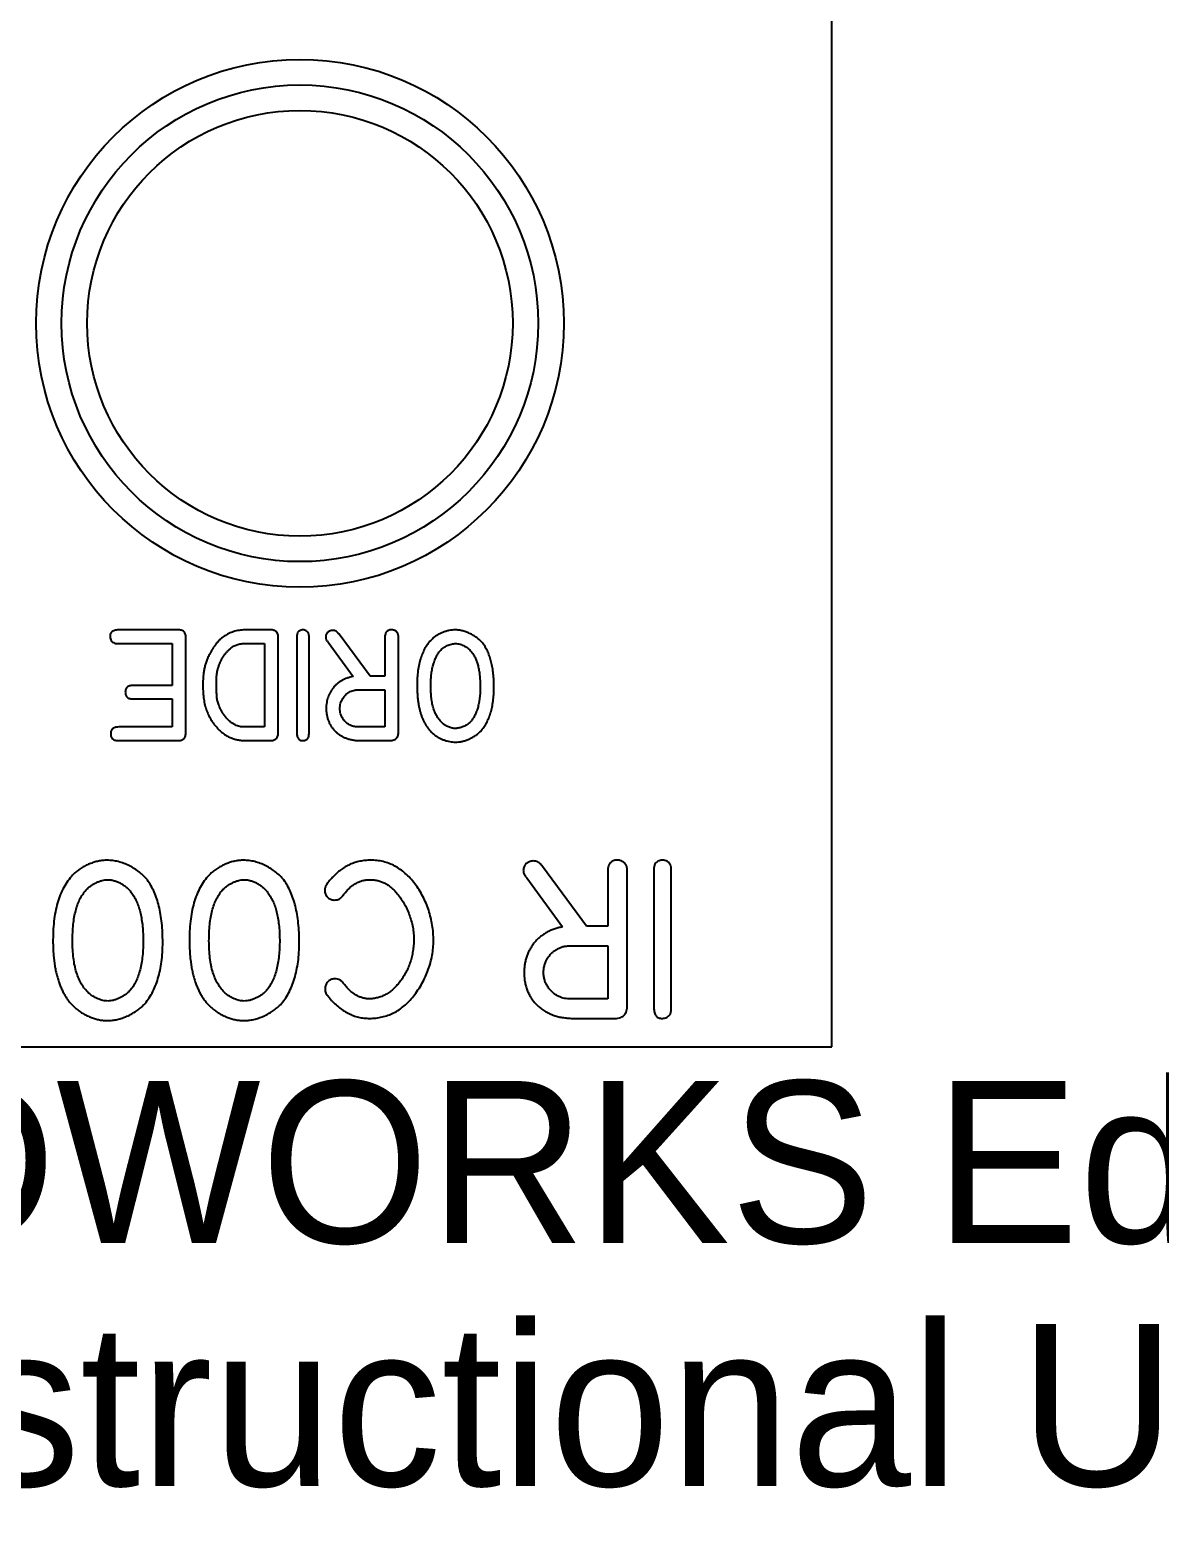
# Model space of a CAD drawing. Header units: inches. Extents: x -1.74 to 2.38, y -4.83 to 1.06.
# Drawn here: x -1.004 to 0.323, y -4.831 to -3.063 of the extents above; entities that cross this region are included whole.
import ezdxf

# ---------------------------------------------------------------- set-up
doc = ezdxf.new("R2010")
doc.units = ezdxf.units.IN
doc.header["$MEASUREMENT"] = 0
doc.styles.add('SLDTEXTSTYLE0', font='Arail.ttf')

msp = doc.modelspace()

# ---------------------------------------------------------------- linework, layer by layer
at = {"color": 1, "linetype": 'Continuous', "lineweight": 25}
for p, q in [((-0.0625, -4.2575), (-0.0625, 1.0625)), ((-0.8318, -3.7676), (-0.899, -3.7676)), ((-0.8216, -3.8873), (-0.8216, -3.7783)), ((-0.723, -3.7676), (-0.7506, -3.7676)), ((-0.713, -3.8876), (-0.713, -3.7794)), ((-0.691, -3.7766), (-0.691, -3.889)), ((-0.6768, -3.8884), (-0.6768, -3.7765)), ((-0.6543, -3.7822), (-0.625, -3.8225)), ((-0.6051, -3.8219), (-0.6415, -3.7727)), ((-0.5878, -3.7782), (-0.5878, -3.8219)), ((-0.5718, -3.8865), (-0.5718, -3.7789)), ((-0.9, -3.7837), (-0.8376, -3.7837)), ((-0.8376, -3.7837), (-0.8376, -3.8328)), ((-0.7506, -3.7837), (-0.729, -3.7837)), ((-0.729, -3.7837), (-0.729, -3.8817)), ((-0.8376, -3.8328), (-0.8818, -3.8328)), ((-0.5878, -3.8219), (-0.6051, -3.8219)), ((-0.8826, -3.8488), (-0.8376, -3.8488)), ((-0.8376, -3.8488), (-0.8376, -3.8817)), ((-0.6159, -3.838), (-0.5878, -3.838)), ((-0.5878, -3.838), (-0.5878, -3.8817)), ((-0.8376, -3.8817), (-0.899, -3.8817)), ((-0.729, -3.8817), (-0.7508, -3.8817)), ((-0.5878, -3.8817), (-0.6173, -3.8817)), ((-0.8998, -3.8977), (-0.8322, -3.8977)), ((-0.7502, -3.8977), (-0.7234, -3.8977)), ((-0.6167, -3.8977), (-0.5836, -3.8977)), ((-0.5048, -3.8995), (-0.5048, -3.8995)), ((-0.3506, -4.1158), (-0.4026, -4.0455)), ((-0.4209, -4.0591), (-0.3791, -4.1166)), ((-0.3259, -4.0533), (-0.3259, -4.1158)), ((-0.303, -4.208), (-0.303, -4.0544)), ((-0.2716, -4.0509), (-0.2716, -4.2116)), ((-0.2512, -4.2108), (-0.2512, -4.0509)), ((-0.3259, -4.1158), (-0.3506, -4.1158)), ((-0.366, -4.1387), (-0.3259, -4.1387)), ((-0.3259, -4.1387), (-0.3259, -4.2011)), ((-0.3259, -4.2011), (-0.368, -4.2011)), ((-0.6057, -4.224), (-0.6057, -4.224)), ((-0.3671, -4.224), (-0.3198, -4.224)), ((-0.9133, -4.2266), (-0.9133, -4.2266)), ((-0.7529, -4.2266), (-0.7529, -4.2266)), ((-1.2125, -4.2575), (-0.0625, -4.2575))]:
    msp.add_line(p, q, dxfattribs=at)
for radius in [0.31, 0.28, 0.25]:
    msp.add_circle((-0.6875, -3.4075), radius, dxfattribs=at)
for points, knots in [([(-0.899, -3.7676), (-0.9, -3.7676), (-0.9017, -3.7676), (-0.9042, -3.768), (-0.9062, -3.7685), (-0.9079, -3.7694), (-0.9092, -3.7706), (-0.9101, -3.772), (-0.9106, -3.7737), (-0.9106, -3.7749), (-0.9106, -3.7756)], [0, 0, 0, 0, 0.174573, 0.32497, 0.454688, 0.569092, 0.673273, 0.774858, 0.880749, 1, 1, 1, 1]), ([(-0.9106, -3.7756), (-0.9105, -3.7764), (-0.9103, -3.7781), (-0.9092, -3.7803), (-0.9075, -3.7821), (-0.9061, -3.7828), (-0.9053, -3.7831)], [0, 0, 0, 0, 0.269511, 0.509617, 0.744319, 1, 1, 1, 1]), ([(-0.8216, -3.7783), (-0.8215, -3.7773), (-0.8215, -3.7756), (-0.8218, -3.7733), (-0.8224, -3.7713), (-0.8235, -3.7697), (-0.825, -3.7687), (-0.8269, -3.768), (-0.8292, -3.7676), (-0.8309, -3.7676), (-0.8318, -3.7676)], [0, 0, 0, 0, 0.157549, 0.290229, 0.403641, 0.503585, 0.603169, 0.714666, 0.84627, 1, 1, 1, 1]), ([(-0.7506, -3.7676), (-0.7518, -3.7676), (-0.754, -3.7676), (-0.7574, -3.768), (-0.7606, -3.7684), (-0.7638, -3.7692), (-0.7668, -3.7701), (-0.7696, -3.7712), (-0.7724, -3.7726), (-0.7751, -3.7741), (-0.7776, -3.7758), (-0.7801, -3.7778), (-0.7824, -3.7801), (-0.7847, -3.7825), (-0.7869, -3.7852), (-0.7889, -3.7881), (-0.7909, -3.7912), (-0.7921, -3.7934), (-0.7927, -3.7945)], [0, 0, 0, 0, 0.065537, 0.128894, 0.190513, 0.250819, 0.31017, 0.368743, 0.426366, 0.484321, 0.542747, 0.602028, 0.662919, 0.725322, 0.790697, 0.857753, 0.927457, 1, 1, 1, 1]), ([(-0.713, -3.7794), (-0.7129, -3.7784), (-0.7129, -3.7765), (-0.7131, -3.7739), (-0.7137, -3.7718), (-0.7147, -3.7701), (-0.7162, -3.7689), (-0.718, -3.7681), (-0.7204, -3.7676), (-0.7221, -3.7676), (-0.723, -3.7676)], [0, 0, 0, 0, 0.165632, 0.307111, 0.42353, 0.521468, 0.616875, 0.724163, 0.850235, 1, 1, 1, 1]), ([(-0.6903, -3.7708), (-0.6904, -3.7712), (-0.6907, -3.7719), (-0.6909, -3.7731), (-0.691, -3.7747), (-0.691, -3.7759), (-0.691, -3.7766)], [0, 0, 0, 0, 0.195782, 0.389856, 0.639234, 1, 1, 1, 1]), ([(-0.684, -3.7676), (-0.6846, -3.7677), (-0.6859, -3.7678), (-0.6876, -3.7685), (-0.6892, -3.7694), (-0.6899, -3.7704), (-0.6903, -3.7708)], [0, 0, 0, 0, 0.254027, 0.515009, 0.769478, 1, 1, 1, 1]), ([(-0.6773, -3.7716), (-0.6776, -3.771), (-0.6783, -3.7699), (-0.68, -3.7687), (-0.6819, -3.7678), (-0.6833, -3.7677), (-0.684, -3.7676)], [0, 0, 0, 0, 0.232738, 0.4796882, 0.7405836, 1, 1, 1, 1]), ([(-0.6768, -3.7765), (-0.6768, -3.7759), (-0.6768, -3.7748), (-0.6768, -3.7734), (-0.677, -3.7724), (-0.6772, -3.7719), (-0.6773, -3.7716)], [0, 0, 0, 0, 0.403005, 0.651878, 0.824747, 1, 1, 1, 1]), ([(-0.649, -3.7683), (-0.6495, -3.7683), (-0.6506, -3.7684), (-0.6522, -3.7688), (-0.6536, -3.7695), (-0.6548, -3.7705), (-0.6559, -3.7716), (-0.6566, -3.773), (-0.6571, -3.7744), (-0.6572, -3.7755), (-0.6572, -3.776)], [0, 0, 0, 0, 0.135646, 0.261721, 0.384461, 0.506394, 0.629134, 0.747998, 0.871067, 1, 1, 1, 1]), ([(-0.6572, -3.776), (-0.6572, -3.7765), (-0.6571, -3.7774), (-0.6568, -3.7787), (-0.6561, -3.78), (-0.6554, -3.7809), (-0.6551, -3.7813)], [0, 0, 0, 0, 0.226314, 0.465329, 0.719634, 1, 1, 1, 1]), ([(-0.6551, -3.7813), (-0.6549, -3.7814), (-0.6546, -3.7817), (-0.6544, -3.7821), (-0.6543, -3.7822)], [0, 0, 0, 0, 0.599388, 1, 1, 1, 1]), ([(-0.6415, -3.7727), (-0.6418, -3.7723), (-0.6424, -3.7716), (-0.6433, -3.7706), (-0.6442, -3.7698), (-0.6453, -3.769), (-0.6469, -3.7684), (-0.6483, -3.7683), (-0.649, -3.7683)], [0, 0, 0, 0, 0.167316, 0.314257, 0.44369, 0.554631, 0.763519, 1, 1, 1, 1]), ([(-0.5799, -3.7676), (-0.5805, -3.7676), (-0.5817, -3.7676), (-0.5834, -3.7681), (-0.5848, -3.7689), (-0.586, -3.7701), (-0.5868, -3.7716), (-0.5875, -3.7735), (-0.5878, -3.7757), (-0.5878, -3.7773), (-0.5878, -3.7782)], [0, 0, 0, 0, 0.122837, 0.234702, 0.33802, 0.443195, 0.556426, 0.685775, 0.832502, 1, 1, 1, 1]), ([(-0.572, -3.7735), (-0.5721, -3.7731), (-0.5723, -3.7722), (-0.5729, -3.7711), (-0.5737, -3.7701), (-0.5747, -3.7692), (-0.5758, -3.7685), (-0.5771, -3.768), (-0.5785, -3.7677), (-0.5794, -3.7676), (-0.5799, -3.7676)], [0, 0, 0, 0, 0.123366, 0.242353, 0.362472, 0.483883, 0.610359, 0.735567, 0.865265, 1, 1, 1, 1]), ([(-0.5718, -3.7789), (-0.5718, -3.7782), (-0.5717, -3.7769), (-0.5718, -3.7753), (-0.5718, -3.7743), (-0.5719, -3.7738), (-0.572, -3.7735)], [0, 0, 0, 0, 0.430216, 0.695917, 0.868123, 1, 1, 1, 1]), ([(-0.5326, -3.7788), (-0.534, -3.7803), (-0.5368, -3.7833), (-0.5403, -3.7886), (-0.5433, -3.7945), (-0.5457, -3.8011), (-0.5476, -3.8082), (-0.5489, -3.816), (-0.5497, -3.8243), (-0.5498, -3.8301), (-0.5498, -3.8331)], [0, 0, 0, 0, 0.104917, 0.212948, 0.325254, 0.443443, 0.569143, 0.703178, 0.846557, 1, 1, 1, 1]), ([(-0.5052, -3.7676), (-0.5064, -3.7677), (-0.5088, -3.7678), (-0.5124, -3.7684), (-0.5161, -3.7693), (-0.5197, -3.7706), (-0.5233, -3.7722), (-0.5266, -3.7741), (-0.5297, -3.7763), (-0.5316, -3.7779), (-0.5326, -3.7788)], [0, 0, 0, 0, 0.1190169, 0.2401863, 0.3647236, 0.492817, 0.6221609, 0.7482618, 0.8746122, 1, 1, 1, 1]), ([(-0.4722, -3.7839), (-0.4732, -3.7827), (-0.4752, -3.7804), (-0.4788, -3.7774), (-0.4827, -3.7746), (-0.487, -3.7722), (-0.4915, -3.7702), (-0.496, -3.7688), (-0.5006, -3.7679), (-0.5037, -3.7677), (-0.5052, -3.7676)], [0, 0, 0, 0, 0.121092, 0.243919, 0.369915, 0.501016, 0.631465, 0.757614, 0.879349, 1, 1, 1, 1]), ([(-0.9053, -3.7831), (-0.905, -3.7832), (-0.9044, -3.7835), (-0.9033, -3.7837), (-0.9018, -3.7837), (-0.9007, -3.7837), (-0.9, -3.7837)], [0, 0, 0, 0, 0.185122, 0.36714, 0.620416, 1, 1, 1, 1]), ([(-0.7927, -3.7945), (-0.7935, -3.7959), (-0.7951, -3.7988), (-0.7969, -3.8033), (-0.7985, -3.8077), (-0.7996, -3.8122), (-0.8005, -3.8169), (-0.8011, -3.822), (-0.8014, -3.8275), (-0.8014, -3.8314), (-0.8014, -3.8334)], [0, 0, 0, 0, 0.122914, 0.242316, 0.358054, 0.471139, 0.588026, 0.714383, 0.852054, 1, 1, 1, 1]), ([(-0.7842, -3.8153), (-0.7839, -3.814), (-0.7833, -3.8115), (-0.7819, -3.8079), (-0.7804, -3.8043), (-0.7787, -3.801), (-0.7767, -3.7978), (-0.7745, -3.7949), (-0.7721, -3.7922), (-0.7703, -3.7906), (-0.7695, -3.7898)], [0, 0, 0, 0, 0.131076, 0.260457, 0.387849, 0.515049, 0.639819, 0.762628, 0.881718, 1, 1, 1, 1]), ([(-0.7695, -3.7898), (-0.7688, -3.7893), (-0.7676, -3.7882), (-0.7657, -3.7869), (-0.7636, -3.7858), (-0.7615, -3.785), (-0.7591, -3.7844), (-0.7565, -3.7839), (-0.7537, -3.7837), (-0.7517, -3.7837), (-0.7506, -3.7837)], [0, 0, 0, 0, 0.120567, 0.236688, 0.349281, 0.461125, 0.577512, 0.706025, 0.846945, 1, 1, 1, 1]), ([(-0.5337, -3.8341), (-0.5337, -3.8317), (-0.5336, -3.8272), (-0.5332, -3.8206), (-0.5323, -3.8146), (-0.5312, -3.8092), (-0.5296, -3.8042), (-0.5277, -3.7998), (-0.5255, -3.7958), (-0.5237, -3.7934), (-0.5228, -3.7923)], [0, 0, 0, 0, 0.161185, 0.309885, 0.446706, 0.572256, 0.688604, 0.79819, 0.901391, 1, 1, 1, 1]), ([(-0.5228, -3.7923), (-0.5222, -3.7917), (-0.521, -3.7904), (-0.5189, -3.7888), (-0.5168, -3.7873), (-0.5144, -3.7861), (-0.512, -3.785), (-0.5096, -3.7843), (-0.5072, -3.7838), (-0.5056, -3.7837), (-0.5048, -3.7837)], [0, 0, 0, 0, 0.125943, 0.253592, 0.381875, 0.513444, 0.642703, 0.765426, 0.885106, 1, 1, 1, 1]), ([(-0.5048, -3.7837), (-0.5039, -3.7837), (-0.502, -3.7838), (-0.4993, -3.7844), (-0.4966, -3.7854), (-0.494, -3.7867), (-0.4914, -3.7883), (-0.489, -3.7902), (-0.4869, -3.7923), (-0.4856, -3.7939), (-0.485, -3.7947)], [0, 0, 0, 0, 0.116371, 0.233648, 0.355137, 0.482644, 0.612358, 0.740459, 0.869445, 1, 1, 1, 1]), ([(-0.485, -3.7947), (-0.4842, -3.7958), (-0.4826, -3.7982), (-0.4807, -3.8022), (-0.4791, -3.8065), (-0.4778, -3.8113), (-0.4768, -3.8165), (-0.4761, -3.8222), (-0.4757, -3.8284), (-0.4756, -3.8326), (-0.4756, -3.8349)], [0, 0, 0, 0, 0.100096, 0.204761, 0.314883, 0.431713, 0.556714, 0.693411, 0.840791, 1, 1, 1, 1]), ([(-0.4595, -3.8353), (-0.4596, -3.8326), (-0.4596, -3.8272), (-0.4602, -3.8195), (-0.4612, -3.8123), (-0.4625, -3.8056), (-0.4644, -3.7994), (-0.4665, -3.7937), (-0.4691, -3.7885), (-0.4712, -3.7854), (-0.4722, -3.7839)], [0, 0, 0, 0, 0.1531172, 0.297146, 0.4320185, 0.5592173, 0.6787301, 0.7909719, 0.8980083, 1, 1, 1, 1]), ([(-0.7854, -3.8296), (-0.7854, -3.8286), (-0.7854, -3.8268), (-0.7854, -3.8243), (-0.7853, -3.8223), (-0.7852, -3.8203), (-0.7849, -3.818), (-0.7845, -3.8162), (-0.7842, -3.8153)], [0, 0, 0, 0, 0.2075484, 0.3818107, 0.5169697, 0.6189552, 0.7967351, 1, 1, 1, 1]), ([(-0.8818, -3.8328), (-0.8827, -3.8328), (-0.8843, -3.8328), (-0.8866, -3.8331), (-0.8885, -3.8337), (-0.8901, -3.8346), (-0.8913, -3.8357), (-0.8921, -3.8372), (-0.8926, -3.8389), (-0.8926, -3.8401), (-0.8926, -3.8407)], [0, 0, 0, 0, 0.1700736, 0.3163407, 0.4431208, 0.5561968, 0.661047, 0.7652722, 0.8754059, 1, 1, 1, 1]), ([(-0.8014, -3.8334), (-0.8014, -3.8361), (-0.8013, -3.8413), (-0.8005, -3.8488), (-0.7992, -3.8559), (-0.7972, -3.8624), (-0.7946, -3.8685), (-0.7914, -3.8742), (-0.7876, -3.8797), (-0.7845, -3.8829), (-0.783, -3.8845)], [0, 0, 0, 0, 0.144255, 0.279624, 0.407417, 0.528415, 0.645397, 0.762052, 0.879968, 1, 1, 1, 1]), ([(-0.7822, -3.8571), (-0.7826, -3.8563), (-0.7833, -3.8546), (-0.784, -3.8521), (-0.7847, -3.8497), (-0.785, -3.8477), (-0.7851, -3.846), (-0.7852, -3.8445), (-0.7853, -3.8427), (-0.7853, -3.8406), (-0.7854, -3.8382), (-0.7854, -3.8356), (-0.7854, -3.8327), (-0.7854, -3.8307), (-0.7854, -3.8296)], [0, 0, 0, 0, 0.099136, 0.193652, 0.281365, 0.36547, 0.411235, 0.466023, 0.530927, 0.604906, 0.688993, 0.783209, 0.886537, 1, 1, 1, 1]), ([(-0.625, -3.8225), (-0.6262, -3.8227), (-0.6285, -3.8232), (-0.6319, -3.8243), (-0.635, -3.8255), (-0.638, -3.827), (-0.6408, -3.8287), (-0.6434, -3.8307), (-0.6458, -3.8329), (-0.648, -3.8353), (-0.65, -3.8379), (-0.6517, -3.8406), (-0.6532, -3.8436), (-0.6544, -3.8466), (-0.6554, -3.8498), (-0.6561, -3.8532), (-0.6565, -3.8567), (-0.6566, -3.859), (-0.6566, -3.8602)], [0, 0, 0, 0, 0.067307, 0.132242, 0.195089, 0.256291, 0.317049, 0.37758, 0.437947, 0.499058, 0.559905, 0.6205, 0.681231, 0.741734, 0.803845, 0.867333, 0.932553, 1, 1, 1, 1]), ([(-0.5498, -3.8331), (-0.5498, -3.8348), (-0.5498, -3.838), (-0.5495, -3.8428), (-0.5492, -3.8474), (-0.5487, -3.8518), (-0.548, -3.856), (-0.5472, -3.86), (-0.5463, -3.8639), (-0.5451, -3.8675), (-0.5439, -3.871), (-0.5424, -3.8743), (-0.5409, -3.8774), (-0.5391, -3.8802), (-0.5372, -3.883), (-0.5352, -3.8855), (-0.533, -3.8878), (-0.5314, -3.8892), (-0.5306, -3.8899)], [0, 0, 0, 0, 0.080431, 0.157744, 0.231975, 0.303788, 0.372682, 0.438911, 0.50297, 0.564688, 0.624109, 0.681595, 0.737386, 0.791932, 0.845168, 0.897479, 0.948881, 1, 1, 1, 1]), ([(-0.5204, -3.8769), (-0.5215, -3.8758), (-0.5237, -3.8735), (-0.5264, -3.8695), (-0.5287, -3.8649), (-0.5306, -3.8598), (-0.5321, -3.8542), (-0.533, -3.848), (-0.5337, -3.8412), (-0.5337, -3.8365), (-0.5337, -3.8341)], [0, 0, 0, 0, 0.100871, 0.205152, 0.314772, 0.432547, 0.558901, 0.694635, 0.841464, 1, 1, 1, 1]), ([(-0.4756, -3.8349), (-0.4756, -3.8371), (-0.4757, -3.8415), (-0.4763, -3.8478), (-0.4772, -3.8537), (-0.4785, -3.8591), (-0.4801, -3.8641), (-0.4821, -3.8685), (-0.4844, -3.8723), (-0.4862, -3.8745), (-0.4872, -3.8755)], [0, 0, 0, 0, 0.156015, 0.302721, 0.440716, 0.570083, 0.690884, 0.801727, 0.904106, 1, 1, 1, 1]), ([(-0.475, -3.8865), (-0.4738, -3.885), (-0.4713, -3.882), (-0.4682, -3.8769), (-0.4655, -3.8712), (-0.4633, -3.8649), (-0.4616, -3.8582), (-0.4604, -3.851), (-0.4597, -3.8433), (-0.4596, -3.838), (-0.4595, -3.8353)], [0, 0, 0, 0, 0.105705, 0.215134, 0.329018, 0.449631, 0.576639, 0.710541, 0.851416, 1, 1, 1, 1]), ([(-0.8926, -3.8407), (-0.8926, -3.8414), (-0.8926, -3.8426), (-0.8921, -3.8443), (-0.8913, -3.8458), (-0.8902, -3.847), (-0.8887, -3.8479), (-0.887, -3.8485), (-0.8849, -3.8488), (-0.8834, -3.8488), (-0.8826, -3.8488)], [0, 0, 0, 0, 0.131943, 0.2486429, 0.3571211, 0.4637699, 0.5760776, 0.6998693, 0.8395407, 1, 1, 1, 1]), ([(-0.6405, -3.86), (-0.6405, -3.859), (-0.6404, -3.8569), (-0.6398, -3.8539), (-0.6387, -3.851), (-0.6373, -3.8483), (-0.6355, -3.8458), (-0.6335, -3.8436), (-0.6311, -3.8417), (-0.6293, -3.8407), (-0.6284, -3.8402)], [0, 0, 0, 0, 0.129766, 0.254879, 0.378796, 0.503888, 0.628963, 0.751585, 0.874137, 1, 1, 1, 1]), ([(-0.6284, -3.8402), (-0.6276, -3.8398), (-0.626, -3.839), (-0.6237, -3.8385), (-0.6217, -3.8382), (-0.62, -3.838), (-0.618, -3.838), (-0.6166, -3.838), (-0.6159, -3.838)], [0, 0, 0, 0, 0.211517, 0.424706, 0.540005, 0.674698, 0.828583, 1, 1, 1, 1]), ([(-0.7636, -3.8793), (-0.7645, -3.8788), (-0.7665, -3.8778), (-0.7692, -3.8757), (-0.7718, -3.8733), (-0.7743, -3.8706), (-0.7767, -3.8675), (-0.7788, -3.8643), (-0.7807, -3.8608), (-0.7817, -3.8584), (-0.7822, -3.8571)], [0, 0, 0, 0, 0.108815, 0.223046, 0.34223, 0.469524, 0.599834, 0.731986, 0.864687, 1, 1, 1, 1]), ([(-0.6566, -3.8602), (-0.6566, -3.8616), (-0.6564, -3.8643), (-0.6559, -3.8682), (-0.655, -3.8719), (-0.6537, -3.8754), (-0.6522, -3.8787), (-0.6502, -3.8818), (-0.648, -3.8846), (-0.6454, -3.8873), (-0.6426, -3.8897), (-0.6395, -3.8918), (-0.6362, -3.8936), (-0.6327, -3.895), (-0.629, -3.8962), (-0.6251, -3.897), (-0.621, -3.8976), (-0.6181, -3.8977), (-0.6167, -3.8977)], [0, 0, 0, 0, 0.066973, 0.130798, 0.192516, 0.252737, 0.311919, 0.370508, 0.42962, 0.489933, 0.550435, 0.610788, 0.671641, 0.733202, 0.796041, 0.861499, 0.929372, 1, 1, 1, 1]), ([(-0.6278, -3.8798), (-0.6288, -3.8794), (-0.6306, -3.8784), (-0.633, -3.8766), (-0.6352, -3.8744), (-0.6371, -3.8719), (-0.6386, -3.8692), (-0.6397, -3.8662), (-0.6404, -3.8632), (-0.6405, -3.8611), (-0.6405, -3.86)], [0, 0, 0, 0, 0.1259376, 0.2487599, 0.3728283, 0.4981563, 0.6240939, 0.747043, 0.871982, 1, 1, 1, 1]), ([(-0.899, -3.8817), (-0.8999, -3.8817), (-0.9015, -3.8817), (-0.9037, -3.882), (-0.9056, -3.8826), (-0.9072, -3.8835), (-0.9084, -3.8847), (-0.9093, -3.8862), (-0.9098, -3.8879), (-0.9098, -3.8892), (-0.9098, -3.8898)], [0, 0, 0, 0, 0.1670239, 0.3111377, 0.4379273, 0.5498278, 0.6567963, 0.7621378, 0.8740382, 1, 1, 1, 1]), ([(-0.8322, -3.8977), (-0.8313, -3.8977), (-0.8296, -3.8977), (-0.8272, -3.8974), (-0.8253, -3.8967), (-0.8237, -3.8957), (-0.8226, -3.8941), (-0.8219, -3.8922), (-0.8215, -3.8899), (-0.8216, -3.8882), (-0.8216, -3.8873)], [0, 0, 0, 0, 0.1571322, 0.2896765, 0.4038427, 0.5035031, 0.6028047, 0.7154766, 0.8467069, 1, 1, 1, 1]), ([(-0.783, -3.8845), (-0.7819, -3.8856), (-0.7797, -3.8877), (-0.7761, -3.8904), (-0.7723, -3.8927), (-0.7683, -3.8946), (-0.764, -3.896), (-0.7596, -3.897), (-0.755, -3.8976), (-0.7518, -3.8977), (-0.7502, -3.8977)], [0, 0, 0, 0, 0.1272134, 0.2506404, 0.3724946, 0.493323, 0.6158834, 0.7397194, 0.8676189, 1, 1, 1, 1]), ([(-0.7508, -3.8817), (-0.7515, -3.8817), (-0.7529, -3.8817), (-0.7549, -3.8816), (-0.7566, -3.8815), (-0.7586, -3.8812), (-0.761, -3.8806), (-0.7627, -3.8797), (-0.7636, -3.8793)], [0, 0, 0, 0, 0.167038, 0.313531, 0.445257, 0.560315, 0.776449, 1, 1, 1, 1]), ([(-0.7234, -3.8977), (-0.7226, -3.8977), (-0.721, -3.8977), (-0.7187, -3.8973), (-0.7168, -3.8965), (-0.7153, -3.8954), (-0.7141, -3.8939), (-0.7133, -3.8921), (-0.7129, -3.8899), (-0.7129, -3.8884), (-0.713, -3.8876)], [0, 0, 0, 0, 0.149708, 0.2823471, 0.3998826, 0.5084262, 0.6166612, 0.7302636, 0.8563496, 1, 1, 1, 1]), ([(-0.691, -3.889), (-0.691, -3.8897), (-0.691, -3.891), (-0.6906, -3.8928), (-0.6901, -3.8944), (-0.6893, -3.8956), (-0.6883, -3.8966), (-0.687, -3.8973), (-0.6856, -3.8977), (-0.6845, -3.8977), (-0.684, -3.8977)], [0, 0, 0, 0, 0.162458, 0.305977, 0.430072, 0.545023, 0.649455, 0.757993, 0.87186, 1, 1, 1, 1]), ([(-0.6777, -3.8945), (-0.6775, -3.8942), (-0.6772, -3.8935), (-0.6769, -3.8923), (-0.6768, -3.8906), (-0.6768, -3.8892), (-0.6768, -3.8884)], [0, 0, 0, 0, 0.17074, 0.353681, 0.613671, 1, 1, 1, 1]), ([(-0.6173, -3.8817), (-0.6184, -3.8816), (-0.6205, -3.8816), (-0.6233, -3.8814), (-0.6257, -3.8808), (-0.6271, -3.8802), (-0.6278, -3.8798)], [0, 0, 0, 0, 0.316721, 0.566805, 0.782691, 1, 1, 1, 1]), ([(-0.5836, -3.8977), (-0.5826, -3.8977), (-0.5808, -3.8978), (-0.5782, -3.8973), (-0.576, -3.8965), (-0.5743, -3.8953), (-0.573, -3.8936), (-0.5721, -3.8915), (-0.5717, -3.8891), (-0.5717, -3.8874), (-0.5718, -3.8865)], [0, 0, 0, 0, 0.152563, 0.285872, 0.403042, 0.511865, 0.618926, 0.7312, 0.856993, 1, 1, 1, 1]), ([(-0.5048, -3.8835), (-0.5054, -3.8834), (-0.5068, -3.8834), (-0.5088, -3.883), (-0.5109, -3.8824), (-0.5137, -3.8814), (-0.517, -3.8797), (-0.5193, -3.8778), (-0.5204, -3.8769)], [0.0003825, 0.0003825, 0.0003825, 0.0003825, 0.1152659, 0.2343175, 0.3582089, 0.4887804, 0.7484984, 1, 1, 1, 1]), ([(-0.4872, -3.8755), (-0.4877, -3.8761), (-0.4889, -3.8772), (-0.4909, -3.8787), (-0.4931, -3.8801), (-0.4954, -3.8812), (-0.4978, -3.8822), (-0.5002, -3.8829), (-0.5025, -3.8833), (-0.504, -3.8834), (-0.5048, -3.8835)], [0, 0, 0, 0, 0.1233718, 0.2488697, 0.3785628, 0.5115228, 0.6437045, 0.7676051, 0.8867564, 0.9996268, 0.9996268, 0.9996268, 0.9996268]), ([(-0.5048, -3.8995), (-0.5035, -3.8995), (-0.5008, -3.8994), (-0.4968, -3.8987), (-0.4929, -3.8975), (-0.4889, -3.896), (-0.4851, -3.8941), (-0.4814, -3.8919), (-0.4781, -3.8894), (-0.476, -3.8874), (-0.475, -3.8865)], [0, 0, 0, 0, 0.1180931, 0.2389474, 0.3628307, 0.4912953, 0.6214284, 0.7489627, 0.8747164, 1, 1, 1, 1]), ([(-0.9098, -3.8898), (-0.9098, -3.8904), (-0.9098, -3.8916), (-0.9093, -3.8933), (-0.9085, -3.8947), (-0.9074, -3.8959), (-0.9059, -3.8967), (-0.9042, -3.8974), (-0.9021, -3.8977), (-0.9006, -3.8977), (-0.8998, -3.8977)], [0, 0, 0, 0, 0.1279892, 0.244452, 0.351055, 0.4591935, 0.5704066, 0.6959275, 0.8372188, 1, 1, 1, 1]), ([(-0.684, -3.8977), (-0.6834, -3.8977), (-0.6822, -3.8976), (-0.6805, -3.8969), (-0.6789, -3.8959), (-0.6781, -3.895), (-0.6777, -3.8945)], [0, 0, 0, 0, 0.252822, 0.495908, 0.737887, 1, 1, 1, 1]), ([(-0.5306, -3.8899), (-0.5297, -3.8907), (-0.5278, -3.8921), (-0.5247, -3.894), (-0.5215, -3.8957), (-0.5182, -3.897), (-0.5149, -3.8981), (-0.5115, -3.8989), (-0.5081, -3.8994), (-0.5059, -3.8995), (-0.5048, -3.8995)], [0, 0, 0, 0, 0.128897, 0.256024, 0.383031, 0.510763, 0.636864, 0.759967, 0.880017, 1, 1, 1, 1]), ([(-0.9138, -4.0382), (-0.9156, -4.0382), (-0.919, -4.0384), (-0.9242, -4.0392), (-0.9294, -4.0406), (-0.9346, -4.0424), (-0.9397, -4.0447), (-0.9444, -4.0475), (-0.9489, -4.0505), (-0.9516, -4.0529), (-0.953, -4.0541)], [0, 0, 0, 0, 0.119017, 0.240186, 0.364724, 0.492817, 0.622161, 0.748262, 0.874612, 1, 1, 1, 1]), ([(-0.8667, -4.0614), (-0.8682, -4.0598), (-0.871, -4.0565), (-0.8761, -4.0521), (-0.8817, -4.0482), (-0.8878, -4.0447), (-0.8942, -4.0419), (-0.9008, -4.0398), (-0.9073, -4.0385), (-0.9117, -4.0383), (-0.9138, -4.0382)], [0, 0, 0, 0, 0.121092, 0.243919, 0.369915, 0.501016, 0.631465, 0.757614, 0.879349, 1, 1, 1, 1]), ([(-0.7535, -4.0382), (-0.7552, -4.0382), (-0.7587, -4.0384), (-0.7639, -4.0392), (-0.7691, -4.0406), (-0.7743, -4.0424), (-0.7793, -4.0447), (-0.7841, -4.0475), (-0.7886, -4.0505), (-0.7913, -4.0529), (-0.7927, -4.0541)], [0, 0, 0, 0, 0.119017, 0.240186, 0.364724, 0.492817, 0.622161, 0.748262, 0.874612, 1, 1, 1, 1]), ([(-0.7064, -4.0614), (-0.7078, -4.0598), (-0.7107, -4.0565), (-0.7158, -4.0521), (-0.7214, -4.0482), (-0.7275, -4.0447), (-0.7339, -4.0419), (-0.7404, -4.0398), (-0.747, -4.0385), (-0.7513, -4.0383), (-0.7535, -4.0382)], [0, 0, 0, 0, 0.121092, 0.243919, 0.369915, 0.501016, 0.631465, 0.757614, 0.879349, 1, 1, 1, 1]), ([(-0.6044, -4.0382), (-0.6065, -4.0382), (-0.6108, -4.0384), (-0.617, -4.0394), (-0.623, -4.0409), (-0.6288, -4.0432), (-0.6343, -4.046), (-0.6396, -4.0496), (-0.6446, -4.0537), (-0.6477, -4.0568), (-0.6493, -4.0584)], [0, 0, 0, 0, 0.126861, 0.251018, 0.372938, 0.493501, 0.616055, 0.740221, 0.867619, 1, 1, 1, 1]), ([(-0.5524, -4.0659), (-0.5542, -4.0637), (-0.5577, -4.0594), (-0.5635, -4.0537), (-0.5696, -4.0489), (-0.5759, -4.0449), (-0.5827, -4.0419), (-0.5896, -4.0397), (-0.5969, -4.0384), (-0.6019, -4.0382), (-0.6044, -4.0382)], [0, 0, 0, 0, 0.13924, 0.271457, 0.397548, 0.519474, 0.638345, 0.75745, 0.876936, 1, 1, 1, 1]), ([(-0.4133, -4.0391), (-0.4141, -4.0392), (-0.4157, -4.0393), (-0.4179, -4.0399), (-0.4199, -4.0409), (-0.4216, -4.0422), (-0.4231, -4.0439), (-0.4242, -4.0458), (-0.4249, -4.0479), (-0.425, -4.0494), (-0.425, -4.0502)], [0, 0, 0, 0, 0.135646, 0.261721, 0.384461, 0.506394, 0.629134, 0.747998, 0.871067, 1, 1, 1, 1]), ([(-0.4026, -4.0455), (-0.403, -4.0449), (-0.4039, -4.0438), (-0.4052, -4.0424), (-0.4064, -4.0413), (-0.408, -4.0401), (-0.4103, -4.0392), (-0.4122, -4.0392), (-0.4133, -4.0391)], [0, 0, 0, 0, 0.167316, 0.314257, 0.44369, 0.554631, 0.763519, 1, 1, 1, 1]), ([(-0.3146, -4.0382), (-0.3155, -4.0382), (-0.3172, -4.0382), (-0.3196, -4.0388), (-0.3216, -4.04), (-0.3233, -4.0417), (-0.3245, -4.0439), (-0.3254, -4.0466), (-0.3258, -4.0498), (-0.3259, -4.0521), (-0.3259, -4.0533)], [0, 0, 0, 0, 0.122837, 0.234702, 0.33802, 0.443195, 0.556426, 0.685775, 0.832502, 1, 1, 1, 1]), ([(-0.3032, -4.0466), (-0.3034, -4.046), (-0.3037, -4.0448), (-0.3046, -4.0432), (-0.3057, -4.0417), (-0.3072, -4.0405), (-0.3088, -4.0395), (-0.3106, -4.0387), (-0.3126, -4.0383), (-0.3139, -4.0382), (-0.3146, -4.0382)], [0, 0, 0, 0, 0.123366, 0.242353, 0.362472, 0.483883, 0.610359, 0.735567, 0.865265, 1, 1, 1, 1]), ([(-0.303, -4.0544), (-0.303, -4.0532), (-0.3029, -4.0514), (-0.303, -4.0492), (-0.303, -4.0477), (-0.3032, -4.047), (-0.3032, -4.0466)], [0, 0, 0, 0, 0.4302159, 0.6959168, 0.8681232, 1, 1, 1, 1]), ([(-0.2706, -4.0428), (-0.2707, -4.0433), (-0.2711, -4.0443), (-0.2715, -4.046), (-0.2716, -4.0483), (-0.2716, -4.0499), (-0.2716, -4.0509)], [0, 0, 0, 0, 0.1957816, 0.3898565, 0.6392336, 1, 1, 1, 1]), ([(-0.2616, -4.0382), (-0.2625, -4.0382), (-0.2643, -4.0384), (-0.2668, -4.0394), (-0.269, -4.0408), (-0.2701, -4.0421), (-0.2706, -4.0428)], [0, 0, 0, 0, 0.254027, 0.515009, 0.769478, 1, 1, 1, 1]), ([(-0.252, -4.0439), (-0.2525, -4.0431), (-0.2534, -4.0414), (-0.2558, -4.0397), (-0.2585, -4.0384), (-0.2606, -4.0383), (-0.2616, -4.0382)], [0, 0, 0, 0, 0.232738, 0.479688, 0.740584, 1, 1, 1, 1]), ([(-0.2512, -4.0509), (-0.2513, -4.05), (-0.2513, -4.0484), (-0.2513, -4.0464), (-0.2516, -4.045), (-0.2519, -4.0443), (-0.252, -4.0439)], [0, 0, 0, 0, 0.403005, 0.651878, 0.824747, 1, 1, 1, 1]), ([(-0.953, -4.0541), (-0.955, -4.0563), (-0.959, -4.0606), (-0.964, -4.0682), (-0.9683, -4.0766), (-0.9717, -4.086), (-0.9744, -4.0961), (-0.9763, -4.1072), (-0.9774, -4.1192), (-0.9775, -4.1274), (-0.9776, -4.1317)], [0, 0, 0, 0, 0.104917, 0.212948, 0.325254, 0.443443, 0.569143, 0.703178, 0.846557, 1, 1, 1, 1]), ([(-0.939, -4.0734), (-0.9382, -4.0726), (-0.9364, -4.0708), (-0.9335, -4.0685), (-0.9304, -4.0663), (-0.927, -4.0646), (-0.9236, -4.063), (-0.9201, -4.062), (-0.9167, -4.0613), (-0.9144, -4.0612), (-0.9133, -4.0611)], [0, 0, 0, 0, 0.125943, 0.253592, 0.381875, 0.513444, 0.642703, 0.765426, 0.885106, 1, 1, 1, 1]), ([(-0.9133, -4.0611), (-0.912, -4.0612), (-0.9094, -4.0613), (-0.9055, -4.0622), (-0.9016, -4.0635), (-0.8978, -4.0654), (-0.8942, -4.0677), (-0.8908, -4.0704), (-0.8877, -4.0734), (-0.8859, -4.0757), (-0.885, -4.0768)], [0, 0, 0, 0, 0.1163714, 0.2336485, 0.3551366, 0.4826437, 0.6123577, 0.7404586, 0.8694449, 1, 1, 1, 1]), ([(-0.8486, -4.1349), (-0.8487, -4.1309), (-0.8488, -4.1233), (-0.8496, -4.1123), (-0.851, -4.102), (-0.8529, -4.0924), (-0.8555, -4.0836), (-0.8586, -4.0755), (-0.8623, -4.068), (-0.8653, -4.0636), (-0.8667, -4.0614)], [0, 0, 0, 0, 0.1531172, 0.297146, 0.4320185, 0.5592173, 0.6787301, 0.7909719, 0.8980083, 1, 1, 1, 1]), ([(-0.7927, -4.0541), (-0.7946, -4.0563), (-0.7987, -4.0606), (-0.8037, -4.0682), (-0.808, -4.0766), (-0.8114, -4.086), (-0.8141, -4.0961), (-0.8159, -4.1072), (-0.8171, -4.1192), (-0.8172, -4.1274), (-0.8173, -4.1317)], [0, 0, 0, 0, 0.104917, 0.212948, 0.325254, 0.443443, 0.569143, 0.703178, 0.846557, 1, 1, 1, 1]), ([(-0.7787, -4.0734), (-0.7778, -4.0726), (-0.7761, -4.0708), (-0.7732, -4.0685), (-0.77, -4.0663), (-0.7667, -4.0646), (-0.7632, -4.063), (-0.7598, -4.062), (-0.7564, -4.0613), (-0.7541, -4.0612), (-0.7529, -4.0611)], [0, 0, 0, 0, 0.125943, 0.253592, 0.381875, 0.513444, 0.642703, 0.765426, 0.885106, 1, 1, 1, 1]), ([(-0.7529, -4.0611), (-0.7516, -4.0612), (-0.749, -4.0613), (-0.7452, -4.0622), (-0.7413, -4.0635), (-0.7375, -4.0654), (-0.7338, -4.0677), (-0.7305, -4.0704), (-0.7274, -4.0734), (-0.7256, -4.0757), (-0.7247, -4.0768)], [0, 0, 0, 0, 0.1163714, 0.2336485, 0.3551366, 0.4826437, 0.6123577, 0.7404586, 0.8694449, 1, 1, 1, 1]), ([(-0.6883, -4.1349), (-0.6883, -4.1309), (-0.6884, -4.1233), (-0.6893, -4.1123), (-0.6907, -4.102), (-0.6926, -4.0924), (-0.6952, -4.0836), (-0.6983, -4.0755), (-0.7019, -4.068), (-0.7049, -4.0636), (-0.7064, -4.0614)], [0, 0, 0, 0, 0.1531172, 0.297146, 0.4320185, 0.5592173, 0.6787301, 0.7909719, 0.8980083, 1, 1, 1, 1]), ([(-0.6493, -4.0584), (-0.6501, -4.0592), (-0.6516, -4.0609), (-0.6536, -4.0632), (-0.6552, -4.0652), (-0.6567, -4.0675), (-0.658, -4.0701), (-0.6582, -4.0722), (-0.6583, -4.0732)], [0, 0, 0, 0, 0.2003381, 0.3718811, 0.5184032, 0.6386675, 0.8337768, 1, 1, 1, 1]), ([(-0.6367, -4.0793), (-0.6356, -4.0779), (-0.6333, -4.0751), (-0.6297, -4.0713), (-0.6259, -4.0681), (-0.6221, -4.0655), (-0.6181, -4.0635), (-0.6141, -4.0621), (-0.6099, -4.0612), (-0.6071, -4.0611), (-0.6057, -4.0611)], [0, 0, 0, 0, 0.149797, 0.2897319, 0.4216727, 0.5440276, 0.6615327, 0.7760905, 0.8874187, 1, 1, 1, 1]), ([(-0.6057, -4.0611), (-0.6042, -4.0612), (-0.6012, -4.0612), (-0.5968, -4.0619), (-0.5926, -4.0631), (-0.5885, -4.0648), (-0.5846, -4.067), (-0.5808, -4.0697), (-0.5772, -4.0729), (-0.575, -4.0753), (-0.5739, -4.0766)], [0, 0, 0, 0, 0.123723, 0.244377, 0.364591, 0.483864, 0.60638, 0.731979, 0.862579, 1, 1, 1, 1]), ([(-0.425, -4.0502), (-0.425, -4.0508), (-0.4249, -4.0521), (-0.4244, -4.054), (-0.4234, -4.0559), (-0.4225, -4.0571), (-0.422, -4.0577)], [0, 0, 0, 0, 0.2263142, 0.4653287, 0.7196343, 1, 1, 1, 1]), ([(-0.422, -4.0577), (-0.4217, -4.0579), (-0.4213, -4.0583), (-0.421, -4.0589), (-0.4209, -4.0591)], [0, 0, 0, 0, 0.599388, 1, 1, 1, 1]), ([(-0.9547, -4.1331), (-0.9546, -4.1297), (-0.9545, -4.1232), (-0.9539, -4.1139), (-0.9527, -4.1053), (-0.951, -4.0976), (-0.9488, -4.0905), (-0.9461, -4.0841), (-0.9429, -4.0784), (-0.9403, -4.0751), (-0.939, -4.0734)], [0, 0, 0, 0, 0.161185, 0.309885, 0.446706, 0.572256, 0.688604, 0.79819, 0.901391, 1, 1, 1, 1]), ([(-0.885, -4.0768), (-0.8839, -4.0785), (-0.8816, -4.0819), (-0.8789, -4.0876), (-0.8766, -4.0938), (-0.8747, -4.1006), (-0.8733, -4.108), (-0.8723, -4.1161), (-0.8717, -4.125), (-0.8716, -4.1311), (-0.8716, -4.1343)], [0, 0, 0, 0, 0.100096, 0.204761, 0.314883, 0.431713, 0.556714, 0.693411, 0.840791, 1, 1, 1, 1]), ([(-0.7943, -4.1331), (-0.7943, -4.1297), (-0.7942, -4.1232), (-0.7935, -4.1139), (-0.7923, -4.1053), (-0.7906, -4.0976), (-0.7885, -4.0905), (-0.7857, -4.0841), (-0.7826, -4.0784), (-0.78, -4.0751), (-0.7787, -4.0734)], [0, 0, 0, 0, 0.161185, 0.309885, 0.446706, 0.572256, 0.688604, 0.79819, 0.901391, 1, 1, 1, 1]), ([(-0.7247, -4.0768), (-0.7236, -4.0785), (-0.7213, -4.0819), (-0.7185, -4.0876), (-0.7162, -4.0938), (-0.7144, -4.1006), (-0.713, -4.108), (-0.7119, -4.1161), (-0.7113, -4.125), (-0.7113, -4.1311), (-0.7112, -4.1343)], [0, 0, 0, 0, 0.100096, 0.204761, 0.314883, 0.431713, 0.556714, 0.693411, 0.840791, 1, 1, 1, 1]), ([(-0.6583, -4.0732), (-0.6582, -4.0741), (-0.6581, -4.0757), (-0.6575, -4.078), (-0.6565, -4.08), (-0.6551, -4.0817), (-0.6535, -4.0832), (-0.6515, -4.0842), (-0.6494, -4.0848), (-0.6479, -4.0849), (-0.6471, -4.085)], [0, 0, 0, 0, 0.14089, 0.267807, 0.392259, 0.511172, 0.631184, 0.749701, 0.870187, 1, 1, 1, 1]), ([(-0.6471, -4.085), (-0.646, -4.0849), (-0.644, -4.0849), (-0.6412, -4.0839), (-0.6387, -4.082), (-0.6374, -4.0803), (-0.6367, -4.0793)], [0, 0, 0, 0, 0.259798, 0.482573, 0.716463, 1, 1, 1, 1]), ([(-0.5739, -4.0766), (-0.5723, -4.0785), (-0.5693, -4.0823), (-0.5653, -4.0886), (-0.5618, -4.0952), (-0.5589, -4.1022), (-0.5566, -4.1094), (-0.5548, -4.1167), (-0.5538, -4.1241), (-0.5536, -4.129), (-0.5535, -4.1315)], [0, 0, 0, 0, 0.123416, 0.246335, 0.371614, 0.499268, 0.627206, 0.752406, 0.876688, 1, 1, 1, 1]), ([(-0.5305, -4.1326), (-0.5306, -4.1296), (-0.5307, -4.1235), (-0.5319, -4.1145), (-0.5336, -4.1057), (-0.5361, -4.097), (-0.5392, -4.0887), (-0.5429, -4.0806), (-0.5473, -4.073), (-0.5507, -4.0683), (-0.5524, -4.0659)], [0, 0, 0, 0, 0.1279675, 0.254496, 0.3802124, 0.506112, 0.6310686, 0.7545952, 0.8772637, 1, 1, 1, 1]), ([(-0.3791, -4.1166), (-0.3807, -4.1169), (-0.3841, -4.1176), (-0.3888, -4.1191), (-0.3933, -4.1209), (-0.3976, -4.123), (-0.4015, -4.1255), (-0.4053, -4.1283), (-0.4087, -4.1314), (-0.4119, -4.1349), (-0.4147, -4.1386), (-0.4172, -4.1425), (-0.4193, -4.1467), (-0.421, -4.151), (-0.4224, -4.1556), (-0.4234, -4.1604), (-0.424, -4.1654), (-0.4241, -4.1688), (-0.4242, -4.1705)], [0, 0, 0, 0, 0.067307, 0.132242, 0.195089, 0.256291, 0.317049, 0.37758, 0.437947, 0.499058, 0.559905, 0.6205, 0.681231, 0.741734, 0.803845, 0.867333, 0.932553, 1, 1, 1, 1]), ([(-0.9776, -4.1317), (-0.9776, -4.1341), (-0.9776, -4.1387), (-0.9772, -4.1456), (-0.9768, -4.1521), (-0.976, -4.1584), (-0.9751, -4.1645), (-0.9739, -4.1702), (-0.9725, -4.1757), (-0.9709, -4.1809), (-0.9691, -4.1859), (-0.967, -4.1905), (-0.9648, -4.195), (-0.9623, -4.1991), (-0.9597, -4.203), (-0.9567, -4.2066), (-0.9536, -4.2099), (-0.9513, -4.2119), (-0.9502, -4.2129)], [0, 0, 0, 0, 0.080431, 0.157744, 0.231975, 0.303788, 0.372682, 0.438911, 0.50297, 0.564688, 0.624109, 0.681595, 0.737386, 0.791932, 0.845168, 0.897479, 0.948881, 1, 1, 1, 1]), ([(-0.9357, -4.1943), (-0.9372, -4.1927), (-0.9404, -4.1894), (-0.9442, -4.1837), (-0.9475, -4.1772), (-0.9501, -4.1699), (-0.9523, -4.1618), (-0.9536, -4.1529), (-0.9546, -4.1433), (-0.9546, -4.1366), (-0.9547, -4.1331)], [0, 0, 0, 0, 0.100871, 0.205152, 0.314772, 0.432547, 0.558901, 0.694635, 0.841464, 1, 1, 1, 1]), ([(-0.8716, -4.1343), (-0.8716, -4.1375), (-0.8717, -4.1437), (-0.8726, -4.1527), (-0.8739, -4.1611), (-0.8757, -4.1689), (-0.878, -4.176), (-0.8808, -4.1822), (-0.8841, -4.1877), (-0.8868, -4.1908), (-0.8881, -4.1923)], [0, 0, 0, 0, 0.156015, 0.302721, 0.440716, 0.570083, 0.690884, 0.801727, 0.904106, 1, 1, 1, 1]), ([(-0.8708, -4.208), (-0.869, -4.2059), (-0.8654, -4.2016), (-0.861, -4.1942), (-0.8571, -4.1861), (-0.8541, -4.1772), (-0.8517, -4.1676), (-0.8499, -4.1573), (-0.8488, -4.1463), (-0.8487, -4.1387), (-0.8486, -4.1349)], [0, 0, 0, 0, 0.105705, 0.215134, 0.329018, 0.449631, 0.576639, 0.710541, 0.851416, 1, 1, 1, 1]), ([(-0.8173, -4.1317), (-0.8173, -4.1341), (-0.8172, -4.1387), (-0.8169, -4.1456), (-0.8165, -4.1521), (-0.8156, -4.1584), (-0.8148, -4.1645), (-0.8136, -4.1702), (-0.8122, -4.1757), (-0.8106, -4.1809), (-0.8088, -4.1859), (-0.8067, -4.1905), (-0.8045, -4.195), (-0.802, -4.1991), (-0.7993, -4.203), (-0.7964, -4.2066), (-0.7933, -4.2099), (-0.791, -4.2119), (-0.7899, -4.2129)], [0, 0, 0, 0, 0.080431, 0.157744, 0.231975, 0.303788, 0.372682, 0.438911, 0.50297, 0.564688, 0.624109, 0.681595, 0.737386, 0.791932, 0.845168, 0.897479, 0.948881, 1, 1, 1, 1]), ([(-0.7753, -4.1943), (-0.7769, -4.1927), (-0.78, -4.1894), (-0.7839, -4.1837), (-0.7872, -4.1772), (-0.7898, -4.1699), (-0.7919, -4.1618), (-0.7933, -4.1529), (-0.7942, -4.1433), (-0.7943, -4.1366), (-0.7943, -4.1331)], [0, 0, 0, 0, 0.100871, 0.205152, 0.314772, 0.432547, 0.558901, 0.694635, 0.841464, 1, 1, 1, 1]), ([(-0.7112, -4.1343), (-0.7113, -4.1375), (-0.7114, -4.1437), (-0.7122, -4.1527), (-0.7135, -4.1611), (-0.7154, -4.1689), (-0.7177, -4.176), (-0.7205, -4.1822), (-0.7238, -4.1877), (-0.7265, -4.1908), (-0.7278, -4.1923)], [0, 0, 0, 0, 0.156015, 0.302721, 0.440716, 0.570083, 0.690884, 0.801727, 0.904106, 1, 1, 1, 1]), ([(-0.7104, -4.208), (-0.7087, -4.2059), (-0.7051, -4.2016), (-0.7006, -4.1942), (-0.6968, -4.1861), (-0.6937, -4.1772), (-0.6913, -4.1676), (-0.6895, -4.1573), (-0.6885, -4.1463), (-0.6884, -4.1387), (-0.6883, -4.1349)], [0, 0, 0, 0, 0.105705, 0.215134, 0.329018, 0.449631, 0.576639, 0.710541, 0.851416, 1, 1, 1, 1]), ([(-0.5535, -4.1315), (-0.5536, -4.1338), (-0.5538, -4.1384), (-0.5547, -4.1451), (-0.5559, -4.1516), (-0.5577, -4.1578), (-0.5599, -4.1638), (-0.5625, -4.1695), (-0.5656, -4.1749), (-0.5691, -4.18), (-0.5729, -4.1848), (-0.5769, -4.1889), (-0.5811, -4.1925), (-0.5855, -4.1955), (-0.5902, -4.1978), (-0.595, -4.1995), (-0.6, -4.2007), (-0.6034, -4.201), (-0.6052, -4.2011)], [0, 0, 0, 0, 0.073667, 0.144798, 0.214163, 0.281725, 0.348698, 0.414316, 0.479805, 0.545598, 0.609668, 0.670696, 0.728337, 0.784106, 0.838289, 0.891679, 0.945306, 1, 1, 1, 1]), ([(-0.5541, -4.198), (-0.5523, -4.1956), (-0.5487, -4.1907), (-0.544, -4.183), (-0.54, -4.175), (-0.5366, -4.1668), (-0.5339, -4.1584), (-0.532, -4.1499), (-0.5308, -4.1413), (-0.5306, -4.1355), (-0.5305, -4.1326)], [0, 0, 0, 0, 0.12811, 0.255289, 0.381248, 0.50707, 0.63174, 0.755364, 0.877608, 1, 1, 1, 1]), ([(-0.4012, -4.1702), (-0.4012, -4.1687), (-0.401, -4.1657), (-0.4001, -4.1614), (-0.3987, -4.1573), (-0.3966, -4.1534), (-0.3941, -4.1499), (-0.3911, -4.1467), (-0.3877, -4.144), (-0.3852, -4.1426), (-0.3839, -4.1419)], [0, 0, 0, 0, 0.1297662, 0.2548791, 0.378796, 0.5038876, 0.6289632, 0.7515854, 0.8741367, 1, 1, 1, 1]), ([(-0.3839, -4.1419), (-0.3827, -4.1413), (-0.3804, -4.1402), (-0.3771, -4.1394), (-0.3743, -4.1391), (-0.3719, -4.1388), (-0.369, -4.1387), (-0.367, -4.1387), (-0.366, -4.1387)], [0, 0, 0, 0, 0.211517, 0.424706, 0.540005, 0.674698, 0.828583, 1, 1, 1, 1]), ([(-0.4242, -4.1705), (-0.4241, -4.1725), (-0.4239, -4.1763), (-0.4231, -4.1819), (-0.4218, -4.1871), (-0.42, -4.1921), (-0.4178, -4.1968), (-0.4151, -4.2012), (-0.4119, -4.2053), (-0.4082, -4.2091), (-0.4042, -4.2126), (-0.3998, -4.2156), (-0.3951, -4.2181), (-0.3901, -4.2202), (-0.3848, -4.2219), (-0.3792, -4.223), (-0.3732, -4.2238), (-0.3692, -4.224), (-0.3671, -4.224)], [0, 0, 0, 0, 0.066973, 0.130798, 0.192516, 0.252737, 0.311919, 0.370508, 0.42962, 0.489933, 0.550435, 0.610788, 0.671641, 0.733202, 0.796041, 0.861499, 0.929372, 1, 1, 1, 1]), ([(-0.3831, -4.1985), (-0.3844, -4.1978), (-0.387, -4.1965), (-0.3905, -4.1938), (-0.3936, -4.1907), (-0.3963, -4.1871), (-0.3984, -4.1832), (-0.4, -4.1791), (-0.401, -4.1747), (-0.4012, -4.1717), (-0.4012, -4.1702)], [0, 0, 0, 0, 0.125938, 0.24876, 0.372828, 0.498156, 0.624094, 0.747043, 0.871982, 1, 1, 1, 1]), ([(-0.6465, -4.1775), (-0.6473, -4.1776), (-0.6488, -4.1777), (-0.651, -4.1784), (-0.653, -4.1795), (-0.6547, -4.181), (-0.6561, -4.1828), (-0.6572, -4.1848), (-0.6578, -4.1871), (-0.6579, -4.1886), (-0.658, -4.1895)], [0, 0, 0, 0, 0.128485, 0.250896, 0.372017, 0.496778, 0.620428, 0.741409, 0.867384, 1, 1, 1, 1]), ([(-0.658, -4.1895), (-0.6579, -4.1903), (-0.6579, -4.192), (-0.657, -4.1946), (-0.6552, -4.1972), (-0.6538, -4.199), (-0.6529, -4.2)], [0, 0, 0, 0, 0.214, 0.424662, 0.675215, 1, 1, 1, 1]), ([(-0.6339, -4.1858), (-0.6345, -4.185), (-0.6357, -4.1836), (-0.6373, -4.1816), (-0.6388, -4.1802), (-0.6406, -4.1787), (-0.6432, -4.1776), (-0.6454, -4.1775), (-0.6465, -4.1775)], [0, 0, 0, 0, 0.186172, 0.346062, 0.480252, 0.589978, 0.786238, 1, 1, 1, 1]), ([(-0.6052, -4.2011), (-0.6065, -4.201), (-0.6092, -4.201), (-0.6131, -4.2002), (-0.617, -4.199), (-0.6207, -4.1973), (-0.6242, -4.1951), (-0.6276, -4.1925), (-0.6309, -4.1894), (-0.6329, -4.187), (-0.6339, -4.1858)], [0, 0, 0, 0, 0.119887, 0.237951, 0.355674, 0.475615, 0.597527, 0.724633, 0.858377, 1, 1, 1, 1]), ([(-0.9133, -4.2037), (-0.9142, -4.2036), (-0.9161, -4.2035), (-0.9191, -4.203), (-0.922, -4.2022), (-0.926, -4.2007), (-0.9308, -4.1982), (-0.934, -4.1956), (-0.9357, -4.1943)], [0.0003825, 0.0003825, 0.0003825, 0.0003825, 0.1152659, 0.2343175, 0.3582089, 0.4887804, 0.7484984, 1, 1, 1, 1]), ([(-0.8881, -4.1923), (-0.8889, -4.1931), (-0.8906, -4.1947), (-0.8935, -4.1969), (-0.8966, -4.1988), (-0.8999, -4.2005), (-0.9033, -4.2018), (-0.9067, -4.2029), (-0.91, -4.2035), (-0.9122, -4.2036), (-0.9133, -4.2037)], [0, 0, 0, 0, 0.1233718, 0.2488697, 0.3785628, 0.5115228, 0.6437045, 0.7676051, 0.8867564, 0.9996268, 0.9996268, 0.9996268, 0.9996268]), ([(-0.7529, -4.2037), (-0.7539, -4.2036), (-0.7558, -4.2035), (-0.7587, -4.203), (-0.7617, -4.2022), (-0.7657, -4.2007), (-0.7704, -4.1982), (-0.7737, -4.1956), (-0.7753, -4.1943)], [0.0003825, 0.0003825, 0.0003825, 0.0003825, 0.1152659, 0.2343175, 0.3582089, 0.4887804, 0.7484984, 1, 1, 1, 1]), ([(-0.7278, -4.1923), (-0.7286, -4.1931), (-0.7303, -4.1947), (-0.7331, -4.1969), (-0.7362, -4.1988), (-0.7396, -4.2005), (-0.743, -4.2018), (-0.7464, -4.2029), (-0.7497, -4.2035), (-0.7519, -4.2036), (-0.7529, -4.2037)], [0, 0, 0, 0, 0.1233718, 0.2488697, 0.3785628, 0.5115228, 0.6437045, 0.7676051, 0.8867564, 0.9996268, 0.9996268, 0.9996268, 0.9996268]), ([(-0.6529, -4.2), (-0.6512, -4.2019), (-0.6479, -4.2056), (-0.6424, -4.2105), (-0.6368, -4.2147), (-0.6309, -4.2181), (-0.6249, -4.2208), (-0.6187, -4.2227), (-0.6123, -4.2239), (-0.6079, -4.224), (-0.6057, -4.224)], [0, 0, 0, 0, 0.140987, 0.274771, 0.402439, 0.525094, 0.644679, 0.762579, 0.880267, 1, 1, 1, 1]), ([(-0.6057, -4.224), (-0.6032, -4.224), (-0.5982, -4.2238), (-0.5909, -4.2225), (-0.584, -4.2205), (-0.5773, -4.2176), (-0.5709, -4.2139), (-0.5649, -4.2094), (-0.5592, -4.2041), (-0.5558, -4.2001), (-0.5541, -4.198)], [0, 0, 0, 0, 0.125938, 0.248242, 0.369135, 0.489295, 0.610997, 0.735662, 0.864404, 1, 1, 1, 1]), ([(-0.368, -4.2011), (-0.3696, -4.2011), (-0.3725, -4.201), (-0.3765, -4.2007), (-0.38, -4.1998), (-0.382, -4.199), (-0.3831, -4.1985)], [0, 0, 0, 0, 0.316721, 0.566805, 0.782691, 1, 1, 1, 1]), ([(-0.9502, -4.2129), (-0.9488, -4.2139), (-0.9461, -4.216), (-0.9418, -4.2187), (-0.9372, -4.2211), (-0.9325, -4.223), (-0.9277, -4.2246), (-0.9229, -4.2258), (-0.9181, -4.2265), (-0.9149, -4.2266), (-0.9133, -4.2266)], [0, 0, 0, 0, 0.128897, 0.256024, 0.383031, 0.510763, 0.636864, 0.759967, 0.880017, 1, 1, 1, 1]), ([(-0.9133, -4.2266), (-0.9114, -4.2265), (-0.9076, -4.2264), (-0.9019, -4.2254), (-0.8963, -4.2237), (-0.8906, -4.2216), (-0.8851, -4.2188), (-0.8799, -4.2157), (-0.8751, -4.2121), (-0.8722, -4.2094), (-0.8708, -4.208)], [0, 0, 0, 0, 0.118093, 0.238947, 0.362831, 0.491295, 0.621428, 0.748963, 0.874716, 1, 1, 1, 1]), ([(-0.7899, -4.2129), (-0.7885, -4.2139), (-0.7858, -4.216), (-0.7814, -4.2187), (-0.7769, -4.2211), (-0.7722, -4.223), (-0.7674, -4.2246), (-0.7626, -4.2258), (-0.7578, -4.2265), (-0.7545, -4.2266), (-0.7529, -4.2266)], [0, 0, 0, 0, 0.128897, 0.256024, 0.383031, 0.510763, 0.636864, 0.759967, 0.880017, 1, 1, 1, 1]), ([(-0.7529, -4.2266), (-0.751, -4.2265), (-0.7473, -4.2264), (-0.7416, -4.2254), (-0.7359, -4.2237), (-0.7302, -4.2216), (-0.7248, -4.2188), (-0.7196, -4.2157), (-0.7148, -4.2121), (-0.7119, -4.2094), (-0.7104, -4.208)], [0, 0, 0, 0, 0.118093, 0.238947, 0.362831, 0.491295, 0.621428, 0.748963, 0.874716, 1, 1, 1, 1]), ([(-0.3198, -4.224), (-0.3184, -4.2241), (-0.3158, -4.2241), (-0.3122, -4.2235), (-0.3091, -4.2223), (-0.3066, -4.2205), (-0.3047, -4.2181), (-0.3035, -4.2152), (-0.3029, -4.2117), (-0.3029, -4.2093), (-0.303, -4.208)], [0, 0, 0, 0, 0.152563, 0.285872, 0.403042, 0.511865, 0.618926, 0.7312, 0.856993, 1, 1, 1, 1]), ([(-0.2716, -4.2116), (-0.2716, -4.2126), (-0.2715, -4.2144), (-0.271, -4.217), (-0.2703, -4.2193), (-0.2692, -4.2211), (-0.2677, -4.2225), (-0.266, -4.2235), (-0.2639, -4.224), (-0.2624, -4.224), (-0.2616, -4.224)], [0, 0, 0, 0, 0.162458, 0.305977, 0.430072, 0.545023, 0.649455, 0.757993, 0.87186, 1, 1, 1, 1]), ([(-0.2616, -4.224), (-0.2607, -4.224), (-0.259, -4.2239), (-0.2565, -4.2229), (-0.2543, -4.2215), (-0.2532, -4.2201), (-0.2526, -4.2194)], [0, 0, 0, 0, 0.252822, 0.495908, 0.737887, 1, 1, 1, 1]), ([(-0.2526, -4.2194), (-0.2523, -4.219), (-0.2519, -4.2181), (-0.2514, -4.2163), (-0.2513, -4.2138), (-0.2513, -4.2119), (-0.2512, -4.2108)], [0, 0, 0, 0, 0.17074, 0.353681, 0.613671, 1, 1, 1, 1])]:
    msp.add_open_spline(points, degree=3, knots=knots, dxfattribs=at)

# ---------------------------------------------------------------- texts
at = {"color": 7, "linetype": 'Continuous', "char_height": 0.1903, "attachment_point": 1, "style": 'SLDTEXTSTYLE0'}
for s, insert in [('SOLIDWORKS Educational Product.', (-1.7375, -4.2976)), ('For Instructional Use Only.', (-1.7375, -4.5831))]:
    msp.add_mtext(s, dxfattribs=dict(at, insert=insert))

doc.saveas('drawing.dxf')
